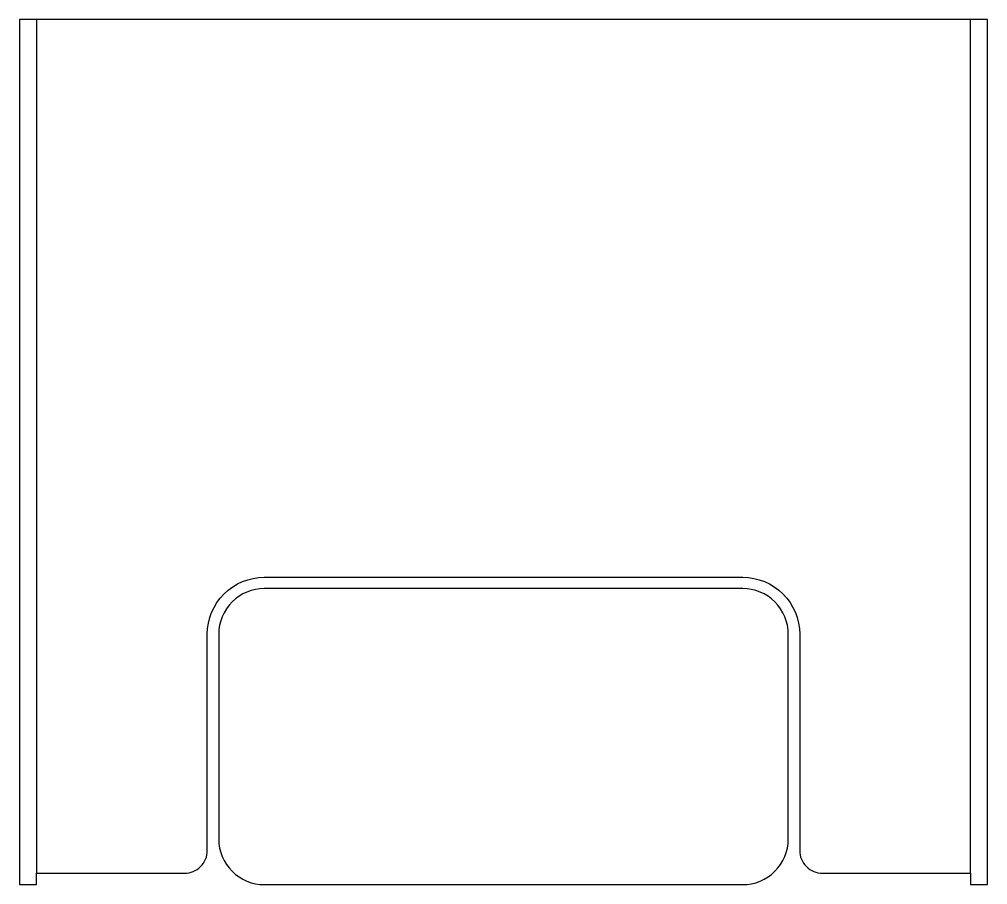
# Model space of a CAD drawing. Extents: x 9.815 to 10.665, y 7.524 to 8.284.
import ezdxf

# ---------------------------------------------------------------- set-up
doc = ezdxf.new("R2010")
doc.units = 0
doc.layers.get('0').update_dxf_attribs({"linetype": 'CONTINUOUS'})

msp = doc.modelspace()

# ---------------------------------------------------------------- linework, layer by layer
at = {"color": 0}
for p, q in [((9.8296, 8.28443), (9.8296, 7.53443)), ((10.6496, 7.53443), (10.6496, 8.28443))]:
    msp.add_line(p, q, dxfattribs=at)
for points in [[(10.6496, 7.52443), (10.6646, 7.52443), (10.6646, 8.28443), (9.8146, 8.28443), (9.8146, 7.52443), (9.8296, 7.52443), (9.8296, 7.53443), (9.9596, 7.53443, 0.414214), (9.9796, 7.55443), (9.9796, 7.74443, -0.414214), (10.0296, 7.79443), (10.4496, 7.79443, -0.414214), (10.4996, 7.74443), (10.4996, 7.55443, 0.414214), (10.5196, 7.53443), (10.6496, 7.53443)], [(9.9896, 7.56443, 0.414214), (10.0296, 7.52443), (10.4496, 7.52443, 0.414214), (10.4896, 7.56443), (10.4896, 7.74443, 0.414214), (10.4496, 7.78443), (10.0296, 7.78443, 0.414214), (9.9896, 7.74443)]]:
    msp.add_lwpolyline(points, format="xyb", close=True, dxfattribs=at)

doc.saveas('drawing.dxf')
